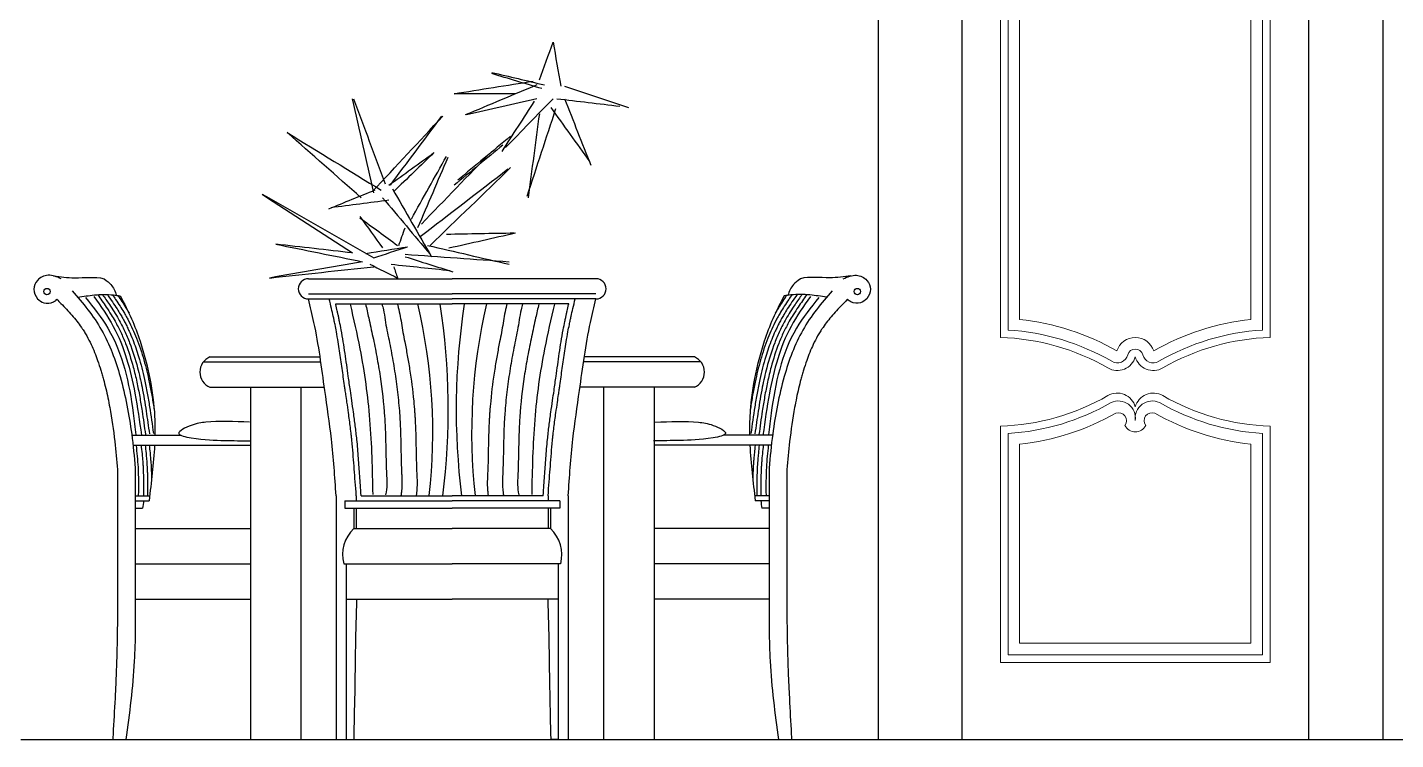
# Model space of a CAD drawing. Header units: millimetres. Extents: x -1666 to 220555, y -7114 to 28673.
# Drawn here: x 51007 to 53719, y 476 to 1888 of the extents above; entities that cross this region are included whole.
import ezdxf

# ---------------------------------------------------------------- set-up
doc = ezdxf.new("R2010")
doc.units = ezdxf.units.MM
doc.header["$LTSCALE"] = 80
for name, color, linetype in [('2', 2, 'Continuous'), ('3', 3, 'Continuous'), ('家具', 7, 'Continuous')]:
    doc.layers.add(name, color=color, linetype=linetype)

# ---------------------------------------------------------------- blocks, each defined once
blk = doc.blocks.new('SDR')
at = {"layer": '2', "color": 4}
for p, q in [((-16925.8, -13459.2), (-16640.8, -13459.2)), ((-16355.8, -13459.2), (-16640.8, -13459.2)), ((-16925.8, -13489.2), (-16640.8, -13489.2)), ((-16925.8, -13499.2), (-16640.8, -13499.2)), ((-16355.8, -13489.2), (-16640.8, -13489.2)), ((-16355.8, -13499.2), (-16640.8, -13499.2)), ((-16871.8, -13509.2), (-16640.8, -13509.2)), ((-16409.7, -13509.2), (-16640.8, -13509.2)), ((-17120.8, -13614.2), (-16902.6, -13614.2)), ((-16160.8, -13614.2), (-16378.9, -13614.2)), ((-17120.8, -13674.2), (-16894.1, -13674.2)), ((-17040.8, -13674.2), (-17040.8, -14372.7)), ((-16940.8, -13674.2), (-16940.8, -14372.7)), ((-16160.8, -13674.2), (-16387.5, -13674.2)), ((-16340.8, -13674.2), (-16340.8, -14372.7)), ((-16240.8, -13674.2), (-16240.8, -14372.7)), ((-17275.8, -13769.2), (-17179.2, -13769.2)), ((-16005.8, -13769.2), (-16102.4, -13769.2)), ((-17273.3, -13789.2), (-17040.8, -13789.2)), ((-16008.2, -13789.2), (-16240.8, -13789.2)), ((-17303.8, -13837.4), (-17303.8, -14094.2)), ((-17268.8, -13834.6), (-17268.8, -14094.2)), ((-16012.8, -13834.6), (-16012.8, -14094.2)), ((-15977.8, -13837.4), (-15977.8, -14094.2)), ((-17268.8, -13889.2), (-17240.3, -13889.2)), ((-17268.8, -13899.2), (-17241.6, -13899.2)), ((-16870.8, -13889.2), (-16870.8, -14372.7)), ((-16853.8, -13899.2), (-16640.8, -13899.2)), ((-16853.8, -13899.2), (-16853.8, -13914.2)), ((-16830.8, -13889.2), (-16830.8, -13899.2)), ((-16821.2, -13889.2), (-16640.8, -13889.2)), ((-16460.4, -13889.2), (-16640.8, -13889.2)), ((-16427.7, -13899.2), (-16640.8, -13899.2)), ((-16450.8, -13889.2), (-16450.8, -13899.2)), ((-16427.7, -13899.2), (-16427.7, -13914.2)), ((-16410.8, -13889.2), (-16410.8, -14372.7)), ((-16012.8, -13889.2), (-16041.2, -13889.2)), ((-16012.8, -13899.2), (-16040, -13899.2)), ((-17268.8, -13914.2), (-17254.8, -13914.2)), ((-16853.8, -13914.2), (-16640.8, -13914.2)), ((-16835.8, -13914.2), (-16835.8, -13954.2)), ((-16830.8, -13914.2), (-16830.8, -13954.2)), ((-16427.7, -13914.2), (-16640.8, -13914.2)), ((-16450.8, -13914.2), (-16450.8, -13954.2)), ((-16445.8, -13914.2), (-16445.8, -13954.2)), ((-16012.8, -13914.2), (-16026.8, -13914.2)), ((-17268.8, -13954.2), (-17040.8, -13954.2)), ((-16835.8, -13954.2), (-16640.8, -13954.2)), ((-16445.8, -13954.2), (-16640.8, -13954.2)), ((-16012.8, -13954.2), (-16240.8, -13954.2)), ((-17268.8, -14024.2), (-17040.8, -14024.2)), ((-16855.8, -14024.2), (-16640.8, -14024.2)), ((-16850.8, -14024.2), (-16850.8, -14094.2)), ((-16425.8, -14024.2), (-16640.8, -14024.2)), ((-16430.8, -14024.2), (-16430.8, -14094.2)), ((-16012.8, -14024.2), (-16240.8, -14024.2)), ((-17268.8, -14094.2), (-17040.8, -14094.2)), ((-16850.8, -14094.2), (-16640.8, -14094.2)), ((-16850.8, -14094.2), (-16850.8, -14372.7)), ((-16430.8, -14094.2), (-16640.8, -14094.2)), ((-16430.8, -14094.2), (-16430.8, -14372.7)), ((-16012.8, -14094.2), (-16240.8, -14094.2)), ((-17313.5, -14372.7), (-17287.3, -14372.7)), ((-17040.8, -14372.7), (-16940.8, -14372.7)), ((-16870.8, -14372.7), (-16850.8, -14372.7)), ((-16430.8, -14372.7), (-16410.8, -14372.7)), ((-16340.8, -14372.7), (-16240.8, -14372.7)), ((-15994.3, -14372.7), (-15968.1, -14372.7))]:
    blk.add_line(p, q, dxfattribs=at)
for centre, radius, start, end in [((-16925.8, -13479.2), 20, 90, 270), ((-16355.8, -13479.2), 20, 270, 90), ((-17108.3, -13644.2), 32.5, 112.6199, 247.3801), ((-16173.3, -13644.2), 32.5, 292.6199, 67.3801), ((-16785.5, -14006.4), 72.5, 133.8974, 194.2118), ((-16496, -14006.4), 72.5, 345.7882, 46.1026)]:
    blk.add_arc(centre, radius, start, end, dxfattribs=at)
for points, knots in [([(-17415.8, -13459.2), (-17424.3, -13455.4), (-17440.3, -13448.4), (-17463.9, -13459.5), (-17472.3, -13480.5), (-17464.8, -13498.5), (-17449.2, -13509.2), (-17434.1, -13507.8), (-17425.9, -13502), (-17424.2, -13500)], [0, 0, 0, 0, 26.906383, 50.348376, 69.141454, 89.195092, 103.718917, 123.21741, 131.150119, 131.150119, 131.150119, 131.150119]), ([(-17431, -13453.3), (-17417.1, -13455.3), (-17384.3, -13460.1), (-17348.9, -13454.2), (-17330.8, -13459.1)], [0, 0, 0, 0, 42.083043, 100.057759, 100.057759, 100.057759, 100.057759]), ([(-17330.8, -13459.1), (-17324.5, -13464.2), (-17313.9, -13472.1), (-17308.8, -13484.1), (-17306.2, -13492.1)], [1.387162, 1.387162, 1.387162, 1.387162, 16.017282, 40.466839, 40.466839, 40.466839, 40.466839]), ([(-15950.7, -13459.1), (-15957.1, -13464.2), (-15967.7, -13472.1), (-15972.8, -13484.1), (-15975.4, -13492.1)], [1.387162, 1.387162, 1.387162, 1.387162, 16.017282, 40.466839, 40.466839, 40.466839, 40.466839]), ([(-15850.6, -13453.3), (-15864.4, -13455.3), (-15897.2, -13460.1), (-15932.6, -13454.2), (-15950.7, -13459.1)], [0, 0, 0, 0, 42.083043, 100.057759, 100.057759, 100.057759, 100.057759]), ([(-15865.8, -13459.2), (-15857.2, -13455.4), (-15841.2, -13448.4), (-15817.6, -13459.5), (-15809.3, -13480.5), (-15816.8, -13498.5), (-15832.3, -13509.2), (-15847.5, -13507.8), (-15855.6, -13502), (-15857.3, -13500)], [0, 0, 0, 0, 26.906383, 50.348376, 69.141454, 89.195092, 103.718917, 123.21741, 131.150119, 131.150119, 131.150119, 131.150119]), ([(-17424.2, -13500), (-17421.5, -13502.7), (-17418.9, -13505.4), (-17408.5, -13515.9), (-17401.2, -13523.8), (-17387.5, -13539.6), (-17381.3, -13547.5), (-17374.5, -13557.3), (-17373.4, -13558.9), (-17371.5, -13561.9), (-17370.6, -13563.2), (-17368.2, -13567.2), (-17366.6, -13569.9), (-17362, -13578), (-17359.1, -13583.6), (-17351.6, -13599.6), (-17347.3, -13610.4), (-17341.2, -13627.7), (-17339.1, -13634), (-17336.2, -13643.5), (-17335.3, -13646.5), (-17333.6, -13652.5), (-17332.7, -13655.6), (-17330.3, -13664.7), (-17328.7, -13670.8), (-17324.3, -13689.3), (-17321.8, -13701.7), (-17315.4, -13736.5), (-17312.2, -13759.1), (-17307.3, -13800.3), (-17305.5, -13818.8), (-17303.8, -13837.4)], [22.645194, 22.645194, 22.645194, 22.645194, 34.278216, 34.278216, 68.556433, 68.556433, 102.834649, 102.834649, 109.733029, 109.733029, 115.40166, 115.40166, 126.177514, 126.177514, 147.729223, 147.729223, 185.672854, 185.672854, 206.952304, 206.952304, 216.922431, 216.922431, 226.892559, 226.892559, 246.832814, 246.832814, 286.713325, 286.713325, 357.424058, 357.424058, 414.063715, 414.063715, 414.063715, 414.063715]), ([(-17394.1, -13483.1), (-17372.4, -13507.6), (-17330.8, -13558.5), (-17294.4, -13658.1), (-17276.9, -13751), (-17270.8, -13812.1), (-17268.8, -13834.6)], [31.994341, 31.994341, 31.994341, 31.994341, 129.418636, 228.784404, 345.201136, 412.907093, 412.907093, 412.907093, 412.907093]), ([(-17382.8, -13496), (-17371.8, -13494.2), (-17348.5, -13490.3), (-17320.2, -13489.9), (-17303.3, -13492.5), (-17298.9, -13493.3)], [0, 0, 0, 0, 33.231215, 70.828527, 84.371596, 84.371596, 84.371596, 84.371596]), ([(-17303.3, -13492.5), (-17302.7, -13493.3), (-17302.2, -13494.2), (-17298.8, -13499.2), (-17295.9, -13503.5), (-17290.8, -13511.5), (-17288.5, -13515.2), (-17284.5, -13521.8), (-17282.8, -13524.7), (-17281.1, -13527.7)], [25.210477, 25.210477, 25.210477, 25.210477, 27.992652, 27.992652, 42.431821, 42.431821, 54.450026, 54.450026, 63.567182, 63.567182, 63.567182, 63.567182]), ([(-17298.9, -13493.3), (-17281.5, -13523.8), (-17249.8, -13599.9), (-17230.5, -13694.3), (-17229.8, -13757), (-17230, -13769.2)], [0.625171, 0.625171, 0.625171, 0.625171, 95.684449, 248.097721, 284.515972, 284.515972, 284.515972, 284.515972]), ([(-16830.8, -13889.2), (-16832.4, -13869.5), (-16833.6, -13853.2), (-16836.1, -13820.1), (-16837.3, -13803.2), (-16839.2, -13783), (-16839.6, -13779.9), (-16840.2, -13774), (-16840.4, -13771.4), (-16841.3, -13763.8), (-16841.9, -13758.9), (-16843.7, -13744.1), (-16845, -13734.4), (-16847.3, -13717.8), (-16848.3, -13710.9), (-16850.1, -13699), (-16850.8, -13693.9), (-16852, -13685.6), (-16852.5, -13682.3), (-16853.4, -13676.2), (-16853.8, -13673.5), (-16855, -13665.2), (-16855.8, -13659.6), (-16858.1, -13642.7), (-16859.7, -13631.4), (-16863, -13608.2), (-16864.8, -13596.4), (-16867.9, -13577.7), (-16869.1, -13571), (-16871.2, -13559.5), (-16872.1, -13554.8), (-16873.6, -13547), (-16874.2, -13544), (-16875.4, -13538.6), (-16875.9, -13536.1), (-16877.5, -13528.6), (-16878.7, -13523.5), (-16881.4, -13512), (-16883, -13505.5), (-16884.6, -13499.2)], [0, 0, 0, 0, 49.746447, 49.746447, 99.492893, 99.492893, 108.717713, 108.717713, 116.400065, 116.400065, 130.802917, 130.802917, 159.608621, 159.608621, 180.338625, 180.338625, 195.599762, 195.599762, 205.680273, 205.680273, 214.118416, 214.118416, 231.154635, 231.154635, 265.227071, 265.227071, 300.287335, 300.287335, 320.266728, 320.266728, 334.012436, 334.012436, 342.867004, 342.867004, 349.916205, 349.916205, 364.934722, 364.934722, 384.405023, 384.405023, 384.405023, 384.405023]), ([(-16450.8, -13889.2), (-16449.1, -13869.5), (-16447.9, -13853.2), (-16445.5, -13820.1), (-16444.2, -13803.2), (-16442.3, -13783), (-16442, -13779.9), (-16441.4, -13774), (-16441.1, -13771.4), (-16440.3, -13763.8), (-16439.7, -13758.9), (-16437.9, -13744.1), (-16436.6, -13734.4), (-16434.2, -13717.8), (-16433.2, -13710.9), (-16431.5, -13699), (-16430.7, -13693.9), (-16429.5, -13685.6), (-16429, -13682.3), (-16428.2, -13676.2), (-16427.8, -13673.5), (-16426.6, -13665.2), (-16425.8, -13659.6), (-16423.5, -13642.7), (-16421.9, -13631.4), (-16418.5, -13608.2), (-16416.7, -13596.4), (-16413.7, -13577.7), (-16412.5, -13571), (-16410.4, -13559.5), (-16409.5, -13554.8), (-16408, -13547), (-16407.3, -13544), (-16406.2, -13538.6), (-16405.7, -13536.1), (-16404, -13528.6), (-16402.9, -13523.5), (-16400.1, -13512), (-16398.6, -13505.5), (-16397, -13499.2)], [0, 0, 0, 0, 49.746447, 49.746447, 99.492893, 99.492893, 108.717713, 108.717713, 116.400065, 116.400065, 130.802917, 130.802917, 159.608621, 159.608621, 180.338625, 180.338625, 195.599762, 195.599762, 205.680273, 205.680273, 214.118416, 214.118416, 231.154635, 231.154635, 265.227071, 265.227071, 300.287335, 300.287335, 320.266728, 320.266728, 334.012436, 334.012436, 342.867004, 342.867004, 349.916205, 349.916205, 364.934722, 364.934722, 384.405023, 384.405023, 384.405023, 384.405023]), ([(-15982.7, -13493.3), (-16000.1, -13523.8), (-16031.8, -13599.9), (-16051.1, -13694.3), (-16051.7, -13757), (-16051.5, -13769.2)], [0.625171, 0.625171, 0.625171, 0.625171, 95.684449, 248.097721, 284.515972, 284.515972, 284.515972, 284.515972]), ([(-15887.4, -13483.1), (-15909.2, -13507.6), (-15950.8, -13558.5), (-15987.2, -13658.1), (-16004.6, -13751), (-16010.8, -13812.1), (-16012.8, -13834.6)], [31.994341, 31.994341, 31.994341, 31.994341, 129.418636, 228.784404, 345.201136, 412.907093, 412.907093, 412.907093, 412.907093]), ([(-15978.3, -13492.5), (-15978.8, -13493.3), (-15979.4, -13494.2), (-15982.8, -13499.2), (-15985.6, -13503.5), (-15990.8, -13511.5), (-15993.1, -13515.2), (-15997.1, -13521.8), (-15998.8, -13524.7), (-16000.5, -13527.7)], [25.210477, 25.210477, 25.210477, 25.210477, 27.992652, 27.992652, 42.431821, 42.431821, 54.450026, 54.450026, 63.567182, 63.567182, 63.567182, 63.567182]), ([(-15898.8, -13496), (-15909.7, -13494.2), (-15933, -13490.3), (-15961.4, -13489.9), (-15978.3, -13492.5), (-15982.7, -13493.3)], [0, 0, 0, 0, 33.231215, 70.828527, 84.371596, 84.371596, 84.371596, 84.371596]), ([(-15857.3, -13500), (-15860, -13502.7), (-15862.7, -13505.4), (-15873, -13515.9), (-15880.4, -13523.8), (-15894, -13539.6), (-15900.3, -13547.5), (-15907, -13557.3), (-15908.1, -13558.9), (-15910.1, -13561.9), (-15910.9, -13563.2), (-15913.4, -13567.2), (-15915, -13569.9), (-15919.6, -13578), (-15922.5, -13583.6), (-15930, -13599.6), (-15934.3, -13610.4), (-15940.4, -13627.7), (-15942.5, -13634), (-15945.3, -13643.5), (-15946.2, -13646.5), (-15948, -13652.5), (-15948.8, -13655.6), (-15951.3, -13664.7), (-15952.8, -13670.8), (-15957.2, -13689.3), (-15959.8, -13701.7), (-15966.2, -13736.5), (-15969.4, -13759.1), (-15974.2, -13800.3), (-15976.1, -13818.8), (-15977.8, -13837.4)], [22.645194, 22.645194, 22.645194, 22.645194, 34.278216, 34.278216, 68.556433, 68.556433, 102.834649, 102.834649, 109.733029, 109.733029, 115.40166, 115.40166, 126.177514, 126.177514, 147.729223, 147.729223, 185.672854, 185.672854, 206.952304, 206.952304, 216.922431, 216.922431, 226.892559, 226.892559, 246.832814, 246.832814, 286.713325, 286.713325, 357.424058, 357.424058, 414.063715, 414.063715, 414.063715, 414.063715]), ([(-16821.2, -13889.2), (-16822.2, -13873.8), (-16823, -13861.8), (-16824.3, -13844.2), (-16824.7, -13838.4), (-16825.6, -13826.5), (-16826, -13820.6), (-16827.4, -13802.6), (-16828.4, -13790.4), (-16830.1, -13773.5), (-16830.6, -13768.9), (-16831.7, -13759.8), (-16832.2, -13755.3), (-16833.9, -13741.8), (-16835.1, -13732.8), (-16837.5, -13716.2), (-16838.6, -13708.4), (-16840.7, -13694), (-16841.7, -13687.4), (-16843.3, -13676.1), (-16844, -13671.4), (-16845.3, -13662), (-16846, -13657.2), (-16848.7, -13637.5), (-16850.8, -13622.4), (-16855.4, -13591.8), (-16857.9, -13576.3), (-16861.8, -13555), (-16862.9, -13549.3), (-16864.6, -13541.1), (-16865.2, -13538.5), (-16866.2, -13533.7), (-16866.6, -13531.6), (-16867.6, -13527.3), (-16868.1, -13525.2), (-16869.5, -13518.8), (-16870.5, -13514.6), (-16871.6, -13510), (-16871.7, -13509.6), (-16871.8, -13509.2)], [0.79604, 0.79604, 0.79604, 0.79604, 35.437288, 35.437288, 53.175209, 53.175209, 70.913131, 70.913131, 106.388973, 106.388973, 119.531851, 119.531851, 132.674729, 132.674729, 158.960485, 158.960485, 182.211491, 182.211491, 202.359828, 202.359828, 216.805998, 216.805998, 231.252167, 231.252167, 276.570154, 276.570154, 321.88814, 321.88814, 338.323518, 338.323518, 345.766283, 345.766283, 351.991596, 351.991596, 358.216909, 358.216909, 370.667535, 370.667535, 371.925242, 371.925242, 371.925242, 371.925242]), ([(-17303.8, -14093.8), (-17303.9, -14110), (-17304.1, -14126.2), (-17304.5, -14154.2), (-17304.6, -14166), (-17305.1, -14188.9), (-17305.4, -14200.1), (-17305.9, -14217.1), (-17306.1, -14222.9), (-17306.5, -14234.7), (-17306.7, -14240.6), (-17307.4, -14258.2), (-17307.9, -14270), (-17309.7, -14305.4), (-17311, -14329.1), (-17312.8, -14359.4), (-17313.1, -14366.1), (-17313.5, -14372.7)], [0, 0, 0, 0, 48.66472, 48.66472, 84.306523, 84.306523, 118.075276, 118.075276, 135.9203, 135.9203, 153.765323, 153.765323, 189.455369, 189.455369, 260.835462, 260.835462, 280.76823, 280.76823, 280.76823, 280.76823]), ([(-17268.8, -14094.2), (-17268.7, -14135.2), (-17268.5, -14228.5), (-17280.5, -14320.9), (-17287.3, -14372.7)], [0, 0, 0, 0, 123.081797, 279.413248, 279.413248, 279.413248, 279.413248]), ([(-16012.8, -14094.2), (-16012.9, -14135.2), (-16013.1, -14228.5), (-16001.1, -14320.9), (-15994.3, -14372.7)], [0, 0, 0, 0, 123.081797, 279.408482, 279.408482, 279.408482, 279.408482]), ([(-15977.8, -14093.8), (-15977.6, -14110), (-15977.5, -14126.2), (-15977.1, -14154.2), (-15976.9, -14166), (-15976.5, -14188.9), (-15976.2, -14200.1), (-15975.7, -14217.1), (-15975.5, -14222.9), (-15975.1, -14234.7), (-15974.9, -14240.6), (-15974.2, -14258.2), (-15973.6, -14270), (-15971.9, -14305.4), (-15970.6, -14329.1), (-15968.8, -14358.8), (-15968.5, -14364.7), (-15968.1, -14372.7)], [0, 0, 0, 0, 48.66472, 48.66472, 84.306523, 84.306523, 118.075276, 118.075276, 135.9203, 135.9203, 153.765323, 153.765323, 189.455369, 189.455369, 260.835462, 260.835462, 278.803696, 278.803696, 278.803696, 278.803696])]:
    blk.add_open_spline(points, degree=3, knots=knots, dxfattribs=at)
for points, start_tangent in [([(-16870.8, -13889.2), (-16880.1, -13777.1), (-16893.2, -13680.6), (-16914.7, -13545.7), (-16925.8, -13499.2)], (-0.092588, 0.995704)), ([(-16410.8, -13889.2), (-16401.5, -13777.1), (-16388.4, -13680.6), (-16366.8, -13545.7), (-16355.8, -13499.2)], (0.092588, 0.995704))]:
    blk.add_spline(points, degree=3, dxfattribs=dict(at, start_tangent=start_tangent))
for points in [[(-17042.7, -13743.5), (-17129.2, -13743.5), (-17158, -13749.9), (-17182.6, -13765.9), (-17158, -13774.4), (-17091.8, -13779.7), (-17039.5, -13780.8)], [(-16238.9, -13743.5), (-16152.4, -13743.5), (-16123.5, -13749.9), (-16099, -13765.9), (-16123.5, -13774.4), (-16189.7, -13779.7), (-16242.1, -13780.8)]]:
    blk.add_spline(points, degree=3, dxfattribs=at)
for points in [[(-17230.7, -13789.2), (-17232.5, -13825.8), (-17237, -13862.5), (-17241.6, -13899.2)], [(-16050.8, -13789.2), (-16049.1, -13825.8), (-16044.6, -13862.5), (-16040, -13899.2)], [(-17252.2, -13899.2), (-17253, -13904.2), (-17253.9, -13909.2), (-17254.8, -13914.2)], [(-16029.4, -13899.2), (-16028.5, -13904.2), (-16027.7, -13909.2), (-16026.8, -13914.2)]]:
    blk.add_open_spline(points, degree=3, dxfattribs=at)
at = {"layer": '3', "color": 4}
for p, q in [((-17133.9, -13624.2), (-16901.1, -13624.2)), ((-16147.7, -13624.2), (-16380.4, -13624.2)), ((-16445.6, -14371.7), (-16430.8, -14371.7)), ((-16850.8, -14372.7), (-16836, -14372.7))]:
    blk.add_line(p, q, dxfattribs=at)
for centre in [(-17443.9, -13484.6), (-15837.7, -13484.6)]:
    blk.add_circle(centre, 6.26, dxfattribs=at)
for centre, radius, start, end in [((-17786.8, -13764.2), 1107.6, 353.5248, 13.3097), ((-18015.1, -13718.2), 1366.4, 352.8112, 8.794), ((-15266.5, -13718.2), 1366.4, 171.206, 187.1888), ((-15494.7, -13764.2), 1107.6, 166.6903, 186.4752)]:
    blk.add_arc(centre, radius, start, end, dxfattribs=at)
for points in [[(-16468, -13065.1), (-16440.7, -12990.5)], [(-16440.7, -12990.5), (-16425.7, -13077.5)], [(-16637.1, -13092.5), (-16480.4, -13067.6)], [(-16562.5, -13050.2), (-16458.1, -13075.1)], [(-16463, -13082.5), (-16562.5, -13052.7)], [(-16515.3, -13092.5), (-16637.1, -13092.5)], [(-16473, -13075.1), (-16614.8, -13134.7)], [(-16418.3, -13077.5), (-16291.4, -13119.8)], [(-16796.3, -13288.8), (-16838.6, -13102.4)], [(-16836.1, -13102.4), (-16773.9, -13271.4)], [(-16473, -13102.4), (-16612.3, -13134.7)], [(-16478, -13107.4), (-16542.6, -13206.8)], [(-16440.7, -13102.4), (-16535.2, -13199.3)], [(-16435.7, -13122.3), (-16492.9, -13296.3)], [(-16445.6, -13119.8), (-16368.5, -13226.7)], [(-16433.2, -13102.4), (-16308.8, -13117.3)], [(-16418.3, -13102.4), (-16366, -13234.1)], [(-16798.8, -13286.3), (-16659.5, -13137.2)], [(-16662, -13137.2), (-16764, -13273.9)], [(-16468, -13132.2), (-16490.4, -13298.7)], [(-16967.9, -13169.5), (-16781.4, -13283.8)], [(-16821.2, -13298.7), (-16967.9, -13169.5)], [(-16525.2, -13177), (-16629.7, -13263.9)], [(-16540.1, -13194.4), (-16637.1, -13273.9)], [(-16766.5, -13273.9), (-16676.9, -13209.3)], [(-16676.9, -13209.3), (-16756.5, -13286.3)], [(-16721.7, -13341), (-16652.1, -13216.7)], [(-16649.6, -13219.2), (-16709.3, -13358.4)], [(-16562.5, -13206.8), (-16701.8, -13350.9)], [(-16704.3, -13375.8), (-16530.2, -13241.6)], [(-16684.4, -13393.2), (-16525.2, -13239.1)], [(-16793.8, -13283.8), (-16885.8, -13321.1)], [(-16759, -13281.3), (-16681.9, -13415.6)], [(-17017.7, -13291.3), (-16796.3, -13418)], [(-17017.7, -13291.3), (-16838.6, -13408.1)], [(-16766.5, -13303.7), (-16880.9, -13318.6)], [(-16778.9, -13298.7), (-16684.4, -13410.6)], [(-16823.7, -13336), (-16778.9, -13398.2)], [(-16823.7, -13338.5), (-16749.1, -13393.2)], [(-16746.6, -13393.2), (-16734.1, -13358.4)], [(-16652.1, -13370.8), (-16517.8, -13368.3)], [(-16647.1, -13398.2), (-16515.3, -13368.3)], [(-16990.3, -13390.7), (-16818.7, -13425.5)], [(-16838.6, -13408.1), (-16990.3, -13390.7)], [(-16811.8, -13409.2), (-16729.2, -13395.7)], [(-16796.3, -13418), (-16729.2, -13395.7)], [(-16689.4, -13393.2), (-16527.7, -13430.5)], [(-16734.1, -13410.6), (-16527.7, -13425.5)], [(-16734.1, -13415.6), (-16639.6, -13445.4)], [(-16818.7, -13425.5), (-17002.7, -13457.8)], [(-17002.7, -13457.8), (-16796.3, -13435.4)], [(-16803.8, -13430.5), (-16749.1, -13457.8)], [(-16761.5, -13430.5), (-16644.6, -13442.9)], [(-16756.5, -13435.4), (-16749.1, -13457.8)], [(-17367.6, -13496.6), (-17323.1, -13557.3), (-17273, -13725.4), (-17267.9, -13768.7)], [(-17350.8, -13494.3), (-17312.4, -13553.7), (-17269.5, -13686.1), (-17256.6, -13769.1)], [(-15930.8, -13494.3), (-15969.2, -13553.7), (-16012.1, -13686.1), (-16024.9, -13769.1)], [(-15914, -13496.6), (-15958.4, -13557.3), (-16008.5, -13725.4), (-16013.7, -13768.7)], [(-17267.3, -13789.8), (-17263.4, -13832.6), (-17262.8, -13888.4)], [(-16014.3, -13789.8), (-16018.1, -13832.6), (-16018.8, -13888.4)]]:
    blk.add_spline(points, degree=3, dxfattribs=at)
for points, knots in [([(-17343.4, -13490.8), (-17337.7, -13498.9), (-17332, -13507), (-17323.2, -13520.3), (-17319.9, -13525.4), (-17314, -13534.8), (-17311.4, -13539.2), (-17306.9, -13547.1), (-17304.9, -13550.7), (-17301.2, -13557.9), (-17299.4, -13561.6), (-17294.2, -13572.6), (-17291, -13580.1), (-17282.1, -13602.9), (-17277.2, -13618.4), (-17270.3, -13644.1), (-17267.9, -13654), (-17263.7, -13673.6), (-17261.8, -13683.2), (-17258.4, -13702.4), (-17256.8, -13712), (-17253, -13737.1), (-17250.8, -13752.6), (-17248.7, -13768)], [1.39791, 1.39791, 1.39791, 1.39791, 30.895533, 30.895533, 48.7169, 48.7169, 63.683279, 63.683279, 75.626223, 75.626223, 87.569166, 87.569166, 111.455053, 111.455053, 159.226827, 159.226827, 189.282222, 189.282222, 218.163999, 218.163999, 247.045775, 247.045775, 293.908067, 293.908067, 293.908067, 293.908067]), ([(-17333.9, -13490.4), (-17329.4, -13496.9), (-17324.8, -13503.5), (-17317, -13515.1), (-17313.8, -13519.9), (-17307.8, -13529.6), (-17304.9, -13534.5), (-17299.9, -13543.1), (-17297.8, -13547), (-17293.9, -13554.7), (-17291.9, -13558.6), (-17286.4, -13570.3), (-17283.1, -13578.3), (-17273.8, -13602.5), (-17268.6, -13619), (-17260.9, -13648.4), (-17258, -13661.4), (-17253.9, -13682.1), (-17252.4, -13690), (-17249.7, -13705.7), (-17248.5, -13713.6), (-17245, -13736.6), (-17242.9, -13751.8), (-17240.8, -13766.9)], [6.490479, 6.490479, 6.490479, 6.490479, 30.196528, 30.196528, 47.144202, 47.144202, 63.382725, 63.382725, 75.796902, 75.796902, 88.211079, 88.211079, 113.039433, 113.039433, 162.696141, 162.696141, 201.103237, 201.103237, 224.589915, 224.589915, 248.076592, 248.076592, 293.908067, 293.908067, 293.908067, 293.908067]), ([(-17324.1, -13490.5), (-17320.8, -13495.3), (-17317.4, -13500.2), (-17311, -13509.8), (-17307.9, -13514.4), (-17302.6, -13522.7), (-17300.4, -13526.4), (-17296.6, -13532.8), (-17295, -13535.5), (-17291.9, -13541.1), (-17290.4, -13544), (-17287.5, -13549.5), (-17286.2, -13552.2), (-17283.5, -13557.6), (-17282.3, -13560.4), (-17278.5, -13568.6), (-17276.2, -13574.1), (-17269.6, -13590.8), (-17265.7, -13602.1), (-17257.6, -13628.4), (-17253.8, -13643.6), (-17248.5, -13667.8), (-17246.7, -13676.9), (-17243.4, -13695.1), (-17241.9, -13704.2), (-17237.7, -13730.9), (-17235.3, -13748.4), (-17232.9, -13765.8)], [12.107834, 12.107834, 12.107834, 12.107834, 29.447688, 29.447688, 45.499113, 45.499113, 57.537343, 57.537343, 66.504546, 66.504546, 75.471748, 75.471748, 83.900308, 83.900308, 92.328868, 92.328868, 109.185987, 109.185987, 142.900227, 142.900227, 187.320174, 187.320174, 214.21993, 214.21993, 241.119686, 241.119686, 293.908067, 293.908067, 293.908067, 293.908067]), ([(-17313.9, -13491.2), (-17311.9, -13494.1), (-17309.9, -13497.1), (-17304.9, -13504.5), (-17301.9, -13508.9), (-17296.6, -13517.4), (-17294.1, -13521.3), (-17290.1, -13528.1), (-17288.4, -13531), (-17285.4, -13536.4), (-17284, -13539), (-17279.6, -13547.3), (-17276.7, -13553.2), (-17271.4, -13564.9), (-17268.9, -13570.8), (-17260.9, -13591), (-17256, -13605.6), (-17247.7, -13634.8), (-17244.2, -13649.5), (-17239.4, -13672.8), (-17237.7, -13681.6), (-17234.6, -13699), (-17233.2, -13707.7), (-17231.7, -13717.4), (-17231.5, -13718.6), (-17231.3, -13719.8)], [18.331417, 18.331417, 18.331417, 18.331417, 28.703617, 28.703617, 43.924849, 43.924849, 56.878886, 56.878886, 65.855465, 65.855465, 73.897601, 73.897601, 91.547298, 91.547298, 109.196995, 109.196995, 151.702611, 151.702611, 194.208227, 194.208227, 219.801888, 219.801888, 245.39555, 245.39555, 248.892645, 248.892645, 248.892645, 248.892645]), ([(-15967.7, -13491.2), (-15969.7, -13494.1), (-15971.7, -13497.1), (-15976.7, -13504.5), (-15979.6, -13508.9), (-15985, -13517.4), (-15987.5, -13521.3), (-15991.5, -13528.1), (-15993.1, -13531), (-15996.2, -13536.4), (-15997.6, -13539), (-16002, -13547.3), (-16004.8, -13553.2), (-16010.2, -13564.9), (-16012.7, -13570.8), (-16020.7, -13591), (-16025.5, -13605.6), (-16033.8, -13634.8), (-16037.3, -13649.5), (-16042.2, -13672.8), (-16043.9, -13681.6), (-16046.9, -13699), (-16048.4, -13707.7), (-16049.9, -13717.4), (-16050, -13718.6), (-16050.2, -13719.8)], [18.331417, 18.331417, 18.331417, 18.331417, 28.703617, 28.703617, 43.924849, 43.924849, 56.878886, 56.878886, 65.855465, 65.855465, 73.897601, 73.897601, 91.547298, 91.547298, 109.196995, 109.196995, 151.702611, 151.702611, 194.208227, 194.208227, 219.801888, 219.801888, 245.39555, 245.39555, 248.892645, 248.892645, 248.892645, 248.892645]), ([(-15957.4, -13490.5), (-15960.8, -13495.3), (-15964.2, -13500.2), (-15970.6, -13509.8), (-15973.7, -13514.4), (-15978.9, -13522.7), (-15981.1, -13526.4), (-15984.9, -13532.8), (-15986.5, -13535.5), (-15989.7, -13541.1), (-15991.2, -13544), (-15994.1, -13549.5), (-15995.4, -13552.2), (-15998, -13557.6), (-15999.3, -13560.4), (-16003, -13568.6), (-16005.4, -13574.1), (-16012, -13590.8), (-16015.9, -13602.1), (-16023.9, -13628.4), (-16027.7, -13643.6), (-16033, -13667.8), (-16034.8, -13676.9), (-16038.2, -13695.1), (-16039.7, -13704.2), (-16043.9, -13730.9), (-16046.3, -13748.4), (-16048.7, -13765.8)], [12.107834, 12.107834, 12.107834, 12.107834, 29.447688, 29.447688, 45.499113, 45.499113, 57.537343, 57.537343, 66.504546, 66.504546, 75.471748, 75.471748, 83.900308, 83.900308, 92.328868, 92.328868, 109.185987, 109.185987, 142.900227, 142.900227, 187.320174, 187.320174, 214.21993, 214.21993, 241.119686, 241.119686, 293.908067, 293.908067, 293.908067, 293.908067]), ([(-15947.6, -13490.4), (-15952.2, -13496.9), (-15956.8, -13503.5), (-15964.5, -13515.1), (-15967.7, -13519.9), (-15973.8, -13529.6), (-15976.7, -13534.5), (-15981.6, -13543.1), (-15983.7, -13547), (-15987.7, -13554.7), (-15989.6, -13558.6), (-15995.1, -13570.3), (-15998.5, -13578.3), (-16007.8, -13602.5), (-16012.9, -13619), (-16020.7, -13648.4), (-16023.6, -13661.4), (-16027.7, -13682.1), (-16029.1, -13690), (-16031.8, -13705.7), (-16033.1, -13713.6), (-16036.6, -13736.6), (-16038.7, -13751.8), (-16040.8, -13766.9)], [6.490479, 6.490479, 6.490479, 6.490479, 30.196528, 30.196528, 47.144202, 47.144202, 63.382725, 63.382725, 75.796902, 75.796902, 88.211079, 88.211079, 113.039433, 113.039433, 162.696141, 162.696141, 201.103237, 201.103237, 224.589915, 224.589915, 248.076592, 248.076592, 293.908067, 293.908067, 293.908067, 293.908067]), ([(-15938.1, -13490.8), (-15943.8, -13498.9), (-15949.5, -13507), (-15958.4, -13520.3), (-15961.7, -13525.4), (-15967.6, -13534.8), (-15970.2, -13539.2), (-15974.7, -13547.1), (-15976.7, -13550.7), (-15980.4, -13557.9), (-15982.2, -13561.6), (-15987.4, -13572.6), (-15990.6, -13580.1), (-15999.5, -13602.9), (-16004.4, -13618.4), (-16011.3, -13644.1), (-16013.7, -13654), (-16017.9, -13673.6), (-16019.8, -13683.2), (-16023.2, -13702.4), (-16024.7, -13712), (-16028.6, -13737.1), (-16030.7, -13752.6), (-16032.8, -13768)], [1.39791, 1.39791, 1.39791, 1.39791, 30.895533, 30.895533, 48.7169, 48.7169, 63.683279, 63.683279, 75.626223, 75.626223, 87.569166, 87.569166, 111.455053, 111.455053, 159.226827, 159.226827, 189.282222, 189.282222, 218.163999, 218.163999, 247.045775, 247.045775, 293.908067, 293.908067, 293.908067, 293.908067]), ([(-16812.5, -13509.2), (-16810.4, -13518.4), (-16808.3, -13527.7), (-16803.4, -13549.3), (-16800.7, -13561.7), (-16795.3, -13587.1), (-16792.7, -13600.2), (-16787.9, -13626.4), (-16785.6, -13639.5), (-16779.6, -13679.3), (-16776.5, -13706), (-16774.5, -13736.4), (-16774.3, -13739.7), (-16773.9, -13746.4), (-16773.8, -13749.8), (-16773.3, -13759.7), (-16773.1, -13766.3), (-16772.6, -13786.1), (-16772.3, -13799.1), (-16771.8, -13824.8), (-16771.4, -13837.4), (-16770.3, -13861.3), (-16769.6, -13872.6), (-16772.8, -13887.8)], [6.649019, 6.649019, 6.649019, 6.649019, 35.070482, 35.070482, 72.745102, 72.745102, 111.824038, 111.824038, 150.902974, 150.902974, 229.060847, 229.060847, 238.759142, 238.759142, 248.457437, 248.457437, 267.854027, 267.854027, 306.647206, 306.647206, 345.440386, 345.440386, 380.824657, 380.824657, 380.824657, 380.824657]), ([(-16779.9, -13509.2), (-16779, -13513), (-16778.1, -13516.9), (-16774.2, -13534.1), (-16773, -13547.6), (-16767.3, -13574.5), (-16764.6, -13587.9), (-16759.4, -13615), (-16757, -13628.6), (-16752.7, -13656.1), (-16750.8, -13669.9), (-16747.5, -13697.9), (-16746.1, -13711.9), (-16744.9, -13728.3), (-16744.8, -13730.5), (-16744.5, -13734.9), (-16744.4, -13737), (-16744, -13743.6), (-16743.8, -13747.9), (-16743.2, -13763), (-16742.9, -13773.6), (-16742.4, -13794.3), (-16742.2, -13804.5), (-16741.8, -13824.4), (-16741.5, -13834.2), (-16741.1, -13844.7), (-16741, -13845.6), (-16740.9, -13847.2), (-16740.9, -13847.8), (-16740.8, -13849.4), (-16740.8, -13850.4), (-16740.7, -13852.5), (-16740.6, -13853.6), (-16740.5, -13856.9), (-16740.4, -13859.3), (-16740.4, -13864.4), (-16740.4, -13867), (-16740.6, -13873.7), (-16740.9, -13877.9), (-16741.8, -13884.5), (-16742.1, -13886.8), (-16742.5, -13889.2)], [13.492365, 13.492365, 13.492365, 13.492365, 25.306694, 25.306694, 66.029038, 66.029038, 105.627519, 105.627519, 145.226001, 145.226001, 184.824483, 184.824483, 224.422964, 224.422964, 230.539407, 230.539407, 236.655849, 236.655849, 248.888734, 248.888734, 279.379536, 279.379536, 309.870338, 309.870338, 340.361139, 340.361139, 343.36466, 343.36466, 345.313057, 345.313057, 348.489459, 348.489459, 351.665862, 351.665862, 358.018668, 358.018668, 364.371473, 364.371473, 373.224, 373.224, 377.700309, 377.700309, 377.700309, 377.700309]), ([(-16749.1, -13509.2), (-16749, -13510), (-16748.8, -13510.8), (-16745.9, -13523.4), (-16743.2, -13535.3), (-16739.8, -13559.4), (-16737.3, -13571.6), (-16733.1, -13592.9), (-16731.4, -13602), (-16728.1, -13620.1), (-16726.6, -13629.3), (-16721.9, -13659.2), (-16719.1, -13680.2), (-16716.3, -13708.9), (-16715.7, -13716.3), (-16715, -13726.3), (-16714.8, -13728.8), (-16714.5, -13733.8), (-16714.4, -13736.3), (-16714.1, -13741.3), (-16714, -13743.7), (-16713.6, -13751.1), (-16713.4, -13756), (-16713.1, -13765.6), (-16713, -13770.4), (-16712.6, -13784.5), (-16712.4, -13793.7), (-16712.1, -13810), (-16711.9, -13817.2), (-16711.5, -13831.3), (-16711.3, -13838.3), (-16710.9, -13846.4), (-16710.9, -13847.8), (-16710.7, -13850.9), (-16710.7, -13852.6), (-16710.5, -13856.2), (-16710.4, -13858.2), (-16710.4, -13863), (-16710.4, -13865.9), (-16710.5, -13871.1), (-16710.6, -13873.3), (-16710.9, -13877.8), (-16711.1, -13880.1), (-16711.5, -13884.6), (-16711.8, -13886.8), (-16712.1, -13889), (-16712.1, -13889.1), (-16712.1, -13889.2)], [20.278078, 20.278078, 20.278078, 20.278078, 22.740242, 22.740242, 58.480653, 58.480653, 94.221063, 94.221063, 120.088174, 120.088174, 145.955284, 145.955284, 204.198131, 204.198131, 224.254942, 224.254942, 231.005266, 231.005266, 237.75559, 237.75559, 244.505913, 244.505913, 258.006561, 258.006561, 271.507208, 271.507208, 298.508503, 298.508503, 320.809569, 320.809569, 343.110635, 343.110635, 347.790473, 347.790473, 352.470311, 352.470311, 357.150149, 357.150149, 363.144746, 363.144746, 367.201144, 367.201144, 371.257542, 371.257542, 374.811917, 374.811917, 374.899286, 374.899286, 374.899286, 374.899286]), ([(-16532.4, -13509.2), (-16532.6, -13510), (-16532.8, -13510.8), (-16535.7, -13523.4), (-16538.3, -13535.3), (-16541.7, -13559.4), (-16544.3, -13571.6), (-16548.5, -13592.9), (-16550.2, -13602), (-16553.5, -13620.1), (-16555, -13629.3), (-16559.7, -13659.2), (-16562.5, -13680.2), (-16565.2, -13708.9), (-16565.8, -13716.3), (-16566.6, -13726.3), (-16566.7, -13728.8), (-16567, -13733.8), (-16567.2, -13736.3), (-16567.5, -13741.3), (-16567.6, -13743.7), (-16567.9, -13751.1), (-16568.1, -13756), (-16568.5, -13765.6), (-16568.6, -13770.4), (-16569, -13784.5), (-16569.1, -13793.7), (-16569.5, -13810), (-16569.6, -13817.2), (-16570, -13831.3), (-16570.2, -13838.3), (-16570.6, -13846.4), (-16570.7, -13847.8), (-16570.8, -13850.9), (-16570.9, -13852.6), (-16571.1, -13856.2), (-16571.1, -13858.2), (-16571.2, -13863), (-16571.2, -13865.9), (-16571.1, -13871.1), (-16571, -13873.3), (-16570.7, -13877.8), (-16570.5, -13880.1), (-16570, -13884.6), (-16569.8, -13886.8), (-16569.4, -13889), (-16569.4, -13889.1), (-16569.4, -13889.2)], [20.278078, 20.278078, 20.278078, 20.278078, 22.740242, 22.740242, 58.480653, 58.480653, 94.221063, 94.221063, 120.088174, 120.088174, 145.955284, 145.955284, 204.198131, 204.198131, 224.254942, 224.254942, 231.005266, 231.005266, 237.75559, 237.75559, 244.505913, 244.505913, 258.006561, 258.006561, 271.507208, 271.507208, 298.508503, 298.508503, 320.809569, 320.809569, 343.110635, 343.110635, 347.790473, 347.790473, 352.470311, 352.470311, 357.150149, 357.150149, 363.144746, 363.144746, 367.201144, 367.201144, 371.257542, 371.257542, 374.811917, 374.811917, 374.899286, 374.899286, 374.899286, 374.899286]), ([(-16501.7, -13509.2), (-16502.5, -13513), (-16503.4, -13516.9), (-16507.3, -13534.1), (-16508.5, -13547.6), (-16514.3, -13574.5), (-16517, -13587.9), (-16522.1, -13615), (-16524.5, -13628.6), (-16528.8, -13656.1), (-16530.8, -13669.9), (-16534.1, -13697.9), (-16535.5, -13711.9), (-16536.6, -13728.3), (-16536.8, -13730.5), (-16537.1, -13734.9), (-16537.2, -13737), (-16537.5, -13743.6), (-16537.8, -13747.9), (-16538.4, -13763), (-16538.7, -13773.6), (-16539.2, -13794.3), (-16539.3, -13804.5), (-16539.8, -13824.4), (-16540.1, -13834.2), (-16540.5, -13844.7), (-16540.5, -13845.6), (-16540.6, -13847.2), (-16540.6, -13847.8), (-16540.7, -13849.4), (-16540.8, -13850.4), (-16540.9, -13852.5), (-16540.9, -13853.6), (-16541.1, -13856.9), (-16541.1, -13859.3), (-16541.2, -13864.4), (-16541.2, -13867), (-16540.9, -13873.7), (-16540.6, -13877.9), (-16539.8, -13884.5), (-16539.5, -13886.8), (-16539, -13889.2)], [13.492365, 13.492365, 13.492365, 13.492365, 25.306694, 25.306694, 66.029038, 66.029038, 105.627519, 105.627519, 145.226001, 145.226001, 184.824483, 184.824483, 224.422964, 224.422964, 230.539407, 230.539407, 236.655849, 236.655849, 248.888734, 248.888734, 279.379536, 279.379536, 309.870338, 309.870338, 340.361139, 340.361139, 343.36466, 343.36466, 345.313057, 345.313057, 348.489459, 348.489459, 351.665862, 351.665862, 358.018668, 358.018668, 364.371473, 364.371473, 373.224, 373.224, 377.700309, 377.700309, 377.700309, 377.700309]), ([(-16469.1, -13509.2), (-16471.2, -13518.4), (-16473.3, -13527.7), (-16478.2, -13549.3), (-16480.9, -13561.7), (-16486.2, -13587.1), (-16488.8, -13600.2), (-16493.7, -13626.4), (-16495.9, -13639.5), (-16502, -13679.3), (-16505.1, -13706), (-16507.1, -13736.4), (-16507.3, -13739.7), (-16507.6, -13746.4), (-16507.8, -13749.8), (-16508.2, -13759.7), (-16508.5, -13766.3), (-16509, -13786.1), (-16509.2, -13799.1), (-16509.8, -13824.8), (-16510.1, -13837.4), (-16511.3, -13861.3), (-16512, -13872.6), (-16508.7, -13887.8)], [6.649019, 6.649019, 6.649019, 6.649019, 35.070482, 35.070482, 72.745102, 72.745102, 111.824038, 111.824038, 150.902974, 150.902974, 229.060847, 229.060847, 238.759142, 238.759142, 248.457437, 248.457437, 267.854027, 267.854027, 306.647206, 306.647206, 345.440386, 345.440386, 380.824657, 380.824657, 380.824657, 380.824657]), ([(-16460.4, -13889.2), (-16459.4, -13873.8), (-16458.6, -13861.8), (-16457.3, -13844.2), (-16456.9, -13838.4), (-16456, -13826.5), (-16455.5, -13820.6), (-16454.1, -13802.6), (-16453.1, -13790.4), (-16451.4, -13773.5), (-16450.9, -13768.9), (-16449.9, -13759.8), (-16449.3, -13755.3), (-16447.6, -13741.8), (-16446.4, -13732.8), (-16444.1, -13716.2), (-16443, -13708.4), (-16440.9, -13694), (-16439.9, -13687.4), (-16438.2, -13676.1), (-16437.6, -13671.4), (-16436.2, -13662), (-16435.6, -13657.2), (-16432.8, -13637.5), (-16430.7, -13622.4), (-16426.2, -13591.8), (-16423.7, -13576.3), (-16419.7, -13555), (-16418.6, -13549.3), (-16416.9, -13541.1), (-16416.4, -13538.5), (-16415.4, -13533.7), (-16414.9, -13531.6), (-16414, -13527.3), (-16413.5, -13525.2), (-16412, -13518.8), (-16411, -13514.6), (-16409.9, -13510), (-16409.8, -13509.6), (-16409.7, -13509.2)], [0.79604, 0.79604, 0.79604, 0.79604, 35.437288, 35.437288, 53.175209, 53.175209, 70.913131, 70.913131, 106.388973, 106.388973, 119.531851, 119.531851, 132.674729, 132.674729, 158.960485, 158.960485, 182.211491, 182.211491, 202.359828, 202.359828, 216.805998, 216.805998, 231.252167, 231.252167, 276.570154, 276.570154, 321.88814, 321.88814, 338.323518, 338.323518, 345.766283, 345.766283, 351.991596, 351.991596, 358.216909, 358.216909, 370.667535, 370.667535, 371.925242, 371.925242, 371.925242, 371.925242]), ([(-17257.3, -13788.7), (-17256.7, -13794.5), (-17256.1, -13800.4), (-17255, -13811.3), (-17254.5, -13816.4), (-17253.9, -13824.4), (-17253.7, -13827.3), (-17253.4, -13832.6), (-17253.3, -13835), (-17253.1, -13839.7), (-17253, -13842.1), (-17252.8, -13849.2), (-17252.7, -13853.9), (-17252.6, -13868), (-17252.7, -13877.4), (-17252.8, -13887.3), (-17252.8, -13887.9), (-17252.8, -13888.5)], [0, 0, 0, 0, 17.615293, 17.615293, 32.618944, 32.618944, 41.275512, 41.275512, 48.240311, 48.240311, 55.20511, 55.20511, 69.134707, 69.134707, 96.993902, 96.993902, 98.84923, 98.84923, 98.84923, 98.84923]), ([(-17249.2, -13789.2), (-17248.7, -13794.5), (-17248.1, -13799.9), (-17247.2, -13809.4), (-17246.8, -13813.5), (-17246.1, -13821.4), (-17245.8, -13825.3), (-17245.5, -13831.6), (-17245.3, -13834.1), (-17245.1, -13838.9), (-17245, -13841.3), (-17244.9, -13846.2), (-17244.8, -13848.6), (-17244.7, -13855.8), (-17244.6, -13860.5), (-17244.6, -13873.1), (-17244.7, -13880.9), (-17244.8, -13888.6)], [1.31058, 1.31058, 1.31058, 1.31058, 17.417789, 17.417789, 29.420216, 29.420216, 40.719229, 40.719229, 47.721521, 47.721521, 54.723812, 54.723812, 61.726104, 61.726104, 75.730687, 75.730687, 98.84923, 98.84923, 98.84923, 98.84923]), ([(-17241.2, -13789.2), (-17240.7, -13794.2), (-17240.1, -13799.2), (-17239.2, -13808.1), (-17238.9, -13811.8), (-17238.3, -13818.7), (-17238.1, -13821.8), (-17237.6, -13828.4), (-17237.4, -13831.8), (-17237.1, -13838.7), (-17237, -13842.1), (-17236.8, -13848.9), (-17236.7, -13852.3), (-17236.7, -13856.6), (-17236.7, -13857.6), (-17236.7, -13858.5)], [2.1609, 2.1609, 2.1609, 2.1609, 17.196532, 17.196532, 28.156858, 28.156858, 37.125485, 37.125485, 46.883258, 46.883258, 56.641032, 56.641032, 66.398805, 66.398805, 69.190338, 69.190338, 69.190338, 69.190338]), ([(-16040.4, -13789.2), (-16040.9, -13794.2), (-16041.4, -13799.2), (-16042.3, -13808.1), (-16042.7, -13811.8), (-16043.2, -13818.7), (-16043.5, -13821.8), (-16043.9, -13828.4), (-16044.1, -13831.8), (-16044.5, -13838.7), (-16044.6, -13842.1), (-16044.8, -13848.9), (-16044.8, -13852.3), (-16044.9, -13856.6), (-16044.9, -13857.6), (-16044.9, -13858.5)], [2.1609, 2.1609, 2.1609, 2.1609, 17.196532, 17.196532, 28.156858, 28.156858, 37.125485, 37.125485, 46.883258, 46.883258, 56.641032, 56.641032, 66.398805, 66.398805, 69.190338, 69.190338, 69.190338, 69.190338]), ([(-16032.3, -13789.2), (-16032.9, -13794.5), (-16033.5, -13799.9), (-16034.4, -13809.4), (-16034.8, -13813.5), (-16035.4, -13821.4), (-16035.7, -13825.3), (-16036.1, -13831.6), (-16036.2, -13834.1), (-16036.5, -13838.9), (-16036.5, -13841.3), (-16036.7, -13846.2), (-16036.7, -13848.6), (-16036.9, -13855.8), (-16036.9, -13860.5), (-16036.9, -13873.1), (-16036.8, -13880.9), (-16036.8, -13888.6)], [1.31058, 1.31058, 1.31058, 1.31058, 17.417789, 17.417789, 29.420216, 29.420216, 40.719229, 40.719229, 47.721521, 47.721521, 54.723812, 54.723812, 61.726104, 61.726104, 75.730687, 75.730687, 98.84923, 98.84923, 98.84923, 98.84923]), ([(-16024.2, -13788.7), (-16024.9, -13794.5), (-16025.5, -13800.4), (-16026.6, -13811.3), (-16027, -13816.4), (-16027.6, -13824.4), (-16027.8, -13827.3), (-16028.2, -13832.6), (-16028.3, -13835), (-16028.5, -13839.7), (-16028.6, -13842.1), (-16028.8, -13849.2), (-16028.9, -13853.9), (-16029, -13868), (-16028.9, -13877.4), (-16028.8, -13887.3), (-16028.8, -13887.9), (-16028.8, -13888.5)], [0, 0, 0, 0, 17.615293, 17.615293, 32.618944, 32.618944, 41.275512, 41.275512, 48.240311, 48.240311, 55.20511, 55.20511, 69.134707, 69.134707, 96.993902, 96.993902, 98.84923, 98.84923, 98.84923, 98.84923]), ([(-16830.2, -14095.2), (-16832.4, -14156.9), (-16833.2, -14249.4), (-16835.3, -14341.9), (-16836, -14372.7)], [0, 0, 0, 0, 185.224288, 277.540133, 277.540133, 277.540133, 277.540133]), ([(-16451.4, -14095.2), (-16449.2, -14156.9), (-16448.3, -14249.1), (-16446.3, -14341.3), (-16445.6, -14371.7)], [0, 0, 0, 0, 185.224288, 276.591772, 276.591772, 276.591772, 276.591772])]:
    blk.add_open_spline(points, degree=3, knots=knots, dxfattribs=at)
for points, end_tangent in [([(-16843.2, -13509.4), (-16823.8, -13597.9), (-16804.4, -13738.6), (-16798.3, -13886.6)], (0.097951, -0.995191)), ([(-16438.3, -13509.4), (-16457.7, -13597.9), (-16477.2, -13738.6), (-16483.2, -13886.6)], (-0.097951, -0.995191))]:
    blk.add_spline(points, degree=3, dxfattribs=dict(at, end_tangent=end_tangent))
blk = doc.blocks.new('x')
at = {"layer": '家具'}
blk.add_lwpolyline([(0, 0), (900, 0), (900, 2129.7), (0, 2129.7)], close=True, dxfattribs=at)
at = {"layer": '家具', "color": 8, "lineweight": 9}
for points in [[(800, 1943.5, -0.124576), (521.1, 2022.8, 0.493369), (450, 1993.5, 0.493369), (378.9, 2022.8, -0.124576), (100, 1943.5), (100, 1043.2, -0.124576), (378.9, 964, 0.493369), (450, 993.2, 0.493369), (521.1, 964, -0.124576), (800, 1043.2)], [(780, 1924.4, -0.116505), (511.1, 2005.5, -0.000301), (511.1, 2005.5, 0.493369), (469.3, 1988.3, -0.765949), (430.7, 1988.3, 0.493482), (388.9, 2005.5, -0.116511), (120, 1924.4), (120, 1062.4, -0.116505), (388.9, 981.3, -0.000301), (388.9, 981.3, 0.493369), (430.7, 998.4, -0.765949), (469.3, 998.4, 0.493482), (511.1, 981.3, -0.116511), (780, 1062.4)], [(750, 1896.8, -0.104587), (497.7, 1978.6, -0.734724), (402.3, 1978.6, -0.104587), (150, 1896.8), (150, 1090, -0.104587), (402.3, 1008.2, -0.734724), (497.7, 1008.2, -0.104587), (750, 1090)], [(521.1, 892.5, 0.124576), (800, 813.2), (800, 200), (100, 200), (100, 813.2, 0.124576), (378.9, 892.5, -0.493369), (450, 863.2, -0.493369)], [(512.7, 874.3, 0.115753), (780, 794.1), (780, 220), (120, 220), (120, 794.1, 0.115753), (387.3, 874.3, -0.593446), (450, 828.2, -0.593446)], [(500.4, 846.8, 0.103367), (750, 766.5), (750, 250), (150, 250), (150, 766.5, 0.103367), (399.6, 846.8, -0.744724), (423.1, 814.9, 0.622695), (476.9, 814.9, -0.744724)]]:
    blk.add_lwpolyline(points, format="xyb", close=True, dxfattribs=at)

msp = doc.modelspace()

# ---------------------------------------------------------------- linework, layer by layer
at = {"color": 41, "true_color": 0xf4ee51}
for p, q in [((53694.175, 475.94), (53694.175, 3310.94)), ((52694.175, 475.94), (52694.175, 2910.94)), ((50994.175, 475.94), (52694.175, 475.94)), ((52694.175, 475.94), (53694.175, 475.94)), ((53694.175, 475.94), (56984.175, 475.94))]:
    msp.add_line(p, q, dxfattribs=at)

# ---------------------------------------------------------------- block references
at = {"xscale": 0.7640592534006487, "yscale": 0.7640592534006487, "zscale": 0.7640592534006487}
msp.add_blockref('x', (52859.175, 475.94), dxfattribs=at)
at = {"color": 8, "lineweight": 0}
msp.add_blockref('SDR', (68489.955, 14848.627), dxfattribs=at)

doc.saveas('drawing.dxf')
